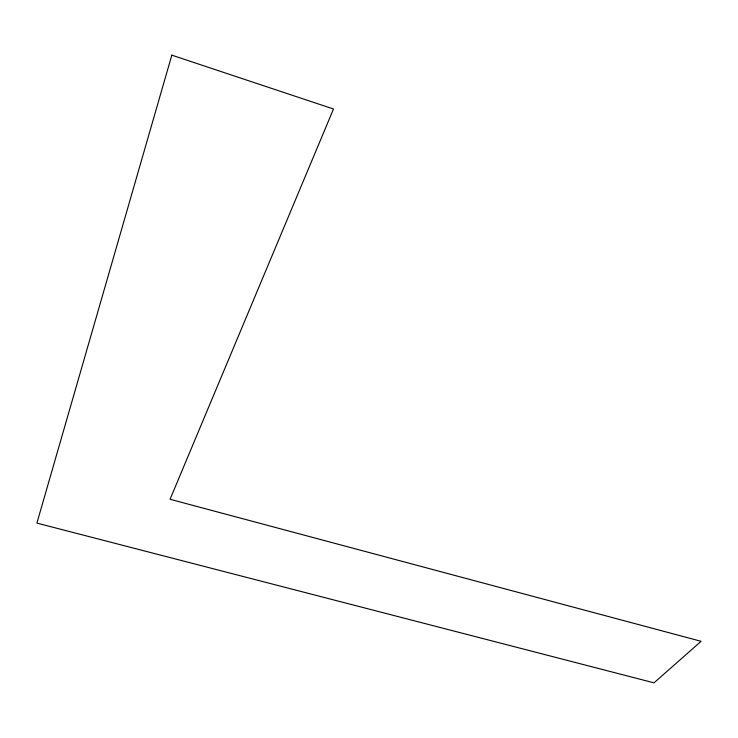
<?xml version="1.0" encoding="UTF-8"?>
<svg xmlns="http://www.w3.org/2000/svg" width="738" height="738" viewBox="0 0 738 738"><rect width="100%" height="100%" fill="white"/><g stroke="black" fill="none" stroke-linecap="round" stroke-linejoin="round"><path stroke-width="1.11" d="M171.825 55.156L36.9 523.104L653.997 682.844L701.1 641.313L170.063 499.275L333.502 109.012L171.825 55.156"/></g></svg>
